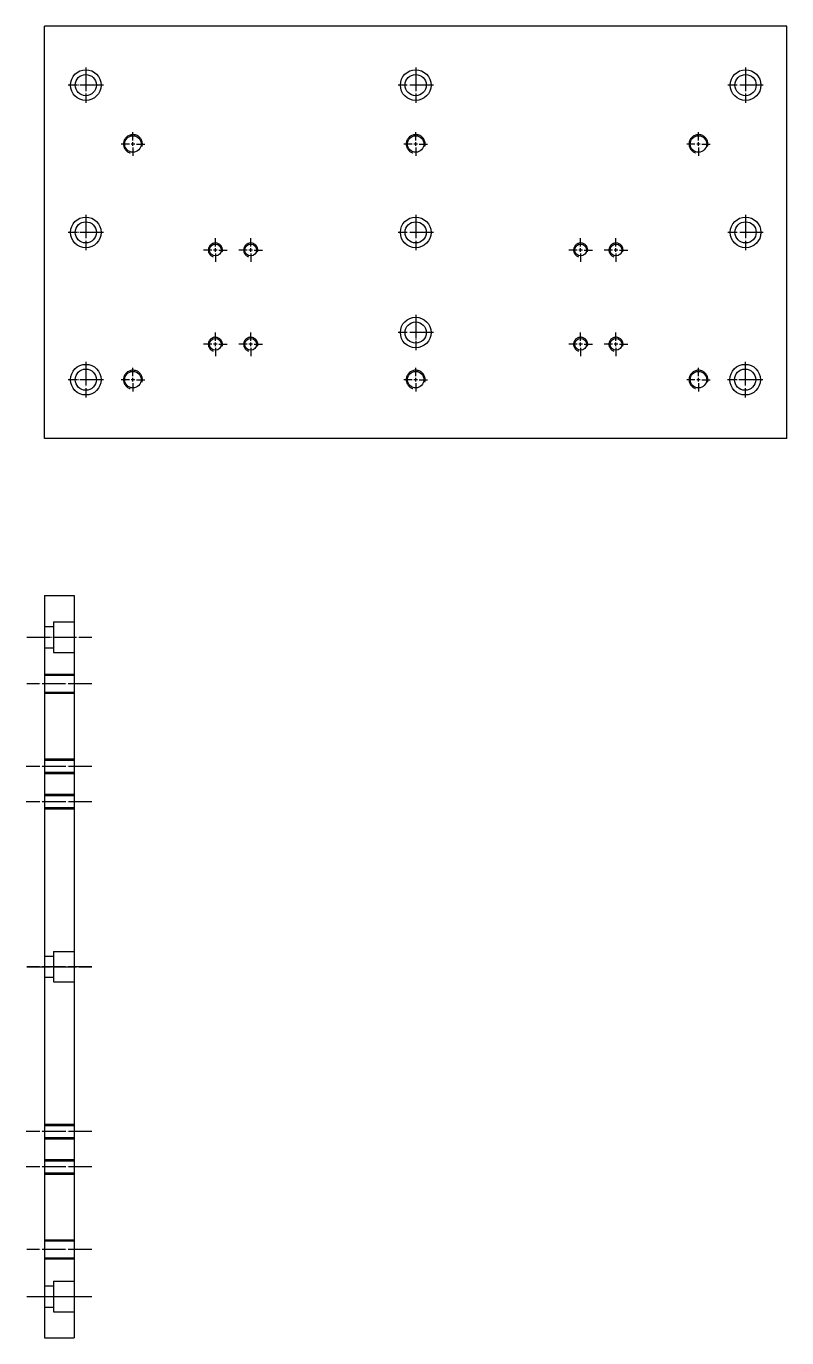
# Model space of a CAD drawing. Extents: x -1470 to 1154, y -38 to 1075.
# Drawn here: x -1470 to -824, y -38 to 1075 of the extents above.
import ezdxf

# ---------------------------------------------------------------- set-up
doc = ezdxf.new("R2010")
doc.units = 0
doc.header["$MEASUREMENT"] = 0
doc.linetypes.add('CENTER', pattern=[22, 20, -1, 0, -1])
doc.linetypes.add('THIN', pattern=[200000, 200000, 0])
doc.layers.get('0').update_dxf_attribs({"linetype": 'CONTINUOUS'})

msp = doc.modelspace()

# ---------------------------------------------------------------- linework, layer by layer
at = {"color": 7, "linetype": 'CONTINUOUS'}
for p, q in [((-1454.2, 725.4), (-1454.2, 1075.4)), ((-824.2, 1075.4), (-1454.2, 1075.4)), ((-824.2, 725.4), (-824.2, 1075.4)), ((-824.2, 725.4), (-1454.2, 725.4)), ((-1454.2, 592.2), (-1429.2, 592.2)), ((-1454.2, 592.2), (-1454.2, -37.8)), ((-1429.2, 592.2), (-1429.2, -37.8)), ((-1446.7, 569.8), (-1446.7, 543.8)), ((-1446.7, 569.8), (-1429.2, 569.8)), ((-1454.2, 565.8), (-1446.7, 565.8)), ((-1454.2, 547.8), (-1446.7, 547.8)), ((-1446.7, 543.8), (-1429.2, 543.8)), ((-1429.2, 524.2), (-1454.2, 524.2)), ((-1454.2, 510.2), (-1429.2, 510.2)), ((-1429.2, 452.2), (-1454.2, 452.2)), ((-1454.2, 442.2), (-1429.2, 442.2)), ((-1429.2, 422.2), (-1454.2, 422.2)), ((-1454.2, 412.2), (-1429.2, 412.2)), ((-1446.7, 290.2), (-1446.7, 264.2)), ((-1446.7, 290.2), (-1429.2, 290.2)), ((-1454.2, 286.2), (-1446.7, 286.2)), ((-1454.2, 268.2), (-1446.7, 268.2)), ((-1446.7, 264.2), (-1429.2, 264.2)), ((-1429.2, 142.2), (-1454.2, 142.2)), ((-1454.2, 132.2), (-1429.2, 132.2)), ((-1429.2, 112.2), (-1454.2, 112.2)), ((-1454.2, 102.2), (-1429.2, 102.2)), ((-1429.2, 44.2), (-1454.2, 44.2)), ((-1454.2, 30.2), (-1429.2, 30.2)), ((-1454.2, 6.2), (-1446.7, 6.2)), ((-1446.7, 10.2), (-1446.7, -15.8)), ((-1446.7, 10.2), (-1429.2, 10.2)), ((-1469.2, -2.8), (-1414.2, -2.8)), ((-1454.2, -11.8), (-1446.7, -11.8)), ((-1446.7, -15.8), (-1429.2, -15.8)), ((-1454.2, -37.8), (-1429.2, -37.8))]:
    msp.add_line(p, q, dxfattribs=at)
at = {"color": 1, "linetype": 'CENTER'}
for p, q in [((-1419.2, 1040.4), (-1419.2, 1010.4)), ((-1139.2, 1040.4), (-1139.2, 1010.4)), ((-859.2, 1040.4), (-859.2, 1010.4)), ((-1404.2, 1025.4), (-1434.2, 1025.4)), ((-1124.2, 1025.4), (-1154.2, 1025.4)), ((-844.2, 1025.4), (-874.2, 1025.4)), ((-1379.2, 978.4), (-1379.2, 985.4)), ((-1139.2, 978.4), (-1139.2, 985.4)), ((-899.2, 978.4), (-899.2, 985.4)), ((-1382.2, 975.4), (-1389.2, 975.4)), ((-1377.7, 975.4), (-1380.7, 975.4)), ((-1379.2, 973.9), (-1379.2, 976.9)), ((-1379.2, 972.4), (-1379.2, 965.4)), ((-1376.2, 975.4), (-1369.2, 975.4)), ((-1142.2, 975.4), (-1149.2, 975.4)), ((-1137.7, 975.4), (-1140.7, 975.4)), ((-1139.2, 973.9), (-1139.2, 976.9)), ((-1139.2, 972.4), (-1139.2, 965.4)), ((-1136.2, 975.4), (-1129.2, 975.4)), ((-902.2, 975.4), (-909.2, 975.4)), ((-897.7, 975.4), (-900.7, 975.4)), ((-899.2, 973.9), (-899.2, 976.9)), ((-899.2, 972.4), (-899.2, 965.4)), ((-896.2, 975.4), (-889.2, 975.4)), ((-1419.2, 915.4), (-1419.2, 885.4)), ((-1139.2, 915.4), (-1139.2, 885.4)), ((-859.2, 915.4), (-859.2, 885.4)), ((-1404.2, 900.4), (-1434.2, 900.4)), ((-1309.2, 888.4), (-1309.2, 895.4)), ((-1279.2, 888.4), (-1279.2, 895.4)), ((-1124.2, 900.4), (-1154.2, 900.4)), ((-999.2, 888.4), (-999.2, 895.4)), ((-969.2, 888.4), (-969.2, 895.4)), ((-844.2, 900.4), (-874.2, 900.4)), ((-1312.2, 885.4), (-1319.2, 885.4)), ((-1307.7, 885.4), (-1310.7, 885.4)), ((-1309.2, 883.9), (-1309.2, 886.9)), ((-1309.2, 882.4), (-1309.2, 875.4)), ((-1306.2, 885.4), (-1299.2, 885.4)), ((-1282.2, 885.4), (-1289.2, 885.4)), ((-1277.7, 885.4), (-1280.7, 885.4)), ((-1279.2, 883.9), (-1279.2, 886.9)), ((-1279.2, 882.4), (-1279.2, 875.4)), ((-1276.2, 885.4), (-1269.2, 885.4)), ((-1002.2, 885.4), (-1009.2, 885.4)), ((-997.7, 885.4), (-1000.7, 885.4)), ((-999.2, 883.9), (-999.2, 886.9)), ((-999.2, 882.4), (-999.2, 875.4)), ((-996.2, 885.4), (-989.2, 885.4)), ((-972.2, 885.4), (-979.2, 885.4)), ((-967.7, 885.4), (-970.7, 885.4)), ((-969.2, 883.9), (-969.2, 886.9)), ((-969.2, 882.4), (-969.2, 875.4)), ((-966.2, 885.4), (-959.2, 885.4)), ((-1139.2, 830.4), (-1139.2, 800.4)), ((-1309.2, 808.4), (-1309.2, 815.4)), ((-1279.2, 808.4), (-1279.2, 815.4)), ((-1124.2, 815.4), (-1154.2, 815.4)), ((-999.2, 808.4), (-999.2, 815.4)), ((-969.2, 808.4), (-969.2, 815.4)), ((-1312.2, 805.4), (-1319.2, 805.4)), ((-1307.7, 805.4), (-1310.7, 805.4)), ((-1309.2, 803.9), (-1309.2, 806.9)), ((-1309.2, 802.4), (-1309.2, 795.4)), ((-1306.2, 805.4), (-1299.2, 805.4)), ((-1282.2, 805.4), (-1289.2, 805.4)), ((-1277.7, 805.4), (-1280.7, 805.4)), ((-1279.2, 803.9), (-1279.2, 806.9)), ((-1279.2, 802.4), (-1279.2, 795.4)), ((-1276.2, 805.4), (-1269.2, 805.4)), ((-1002.2, 805.4), (-1009.2, 805.4)), ((-997.7, 805.4), (-1000.7, 805.4)), ((-999.2, 803.9), (-999.2, 806.9)), ((-999.2, 802.4), (-999.2, 795.4)), ((-996.2, 805.4), (-989.2, 805.4)), ((-972.2, 805.4), (-979.2, 805.4)), ((-967.7, 805.4), (-970.7, 805.4)), ((-969.2, 803.9), (-969.2, 806.9)), ((-969.2, 802.4), (-969.2, 795.4)), ((-966.2, 805.4), (-959.2, 805.4)), ((-1419.2, 790.4), (-1419.2, 760.4)), ((-859.6, 790.4), (-859.6, 760.4)), ((-1379.2, 778.4), (-1379.2, 785.4)), ((-1139.2, 778.4), (-1139.2, 785.4)), ((-899.2, 778.4), (-899.2, 785.4)), ((-1404.2, 775.4), (-1434.2, 775.4)), ((-1382.2, 775.4), (-1389.2, 775.4)), ((-1377.7, 775.4), (-1380.7, 775.4)), ((-1379.2, 773.9), (-1379.2, 776.9)), ((-1379.2, 772.4), (-1379.2, 765.4)), ((-1376.2, 775.4), (-1369.2, 775.4)), ((-1142.2, 775.4), (-1149.2, 775.4)), ((-1137.7, 775.4), (-1140.7, 775.4)), ((-1139.2, 773.9), (-1139.2, 776.9)), ((-1139.2, 772.4), (-1139.2, 765.4)), ((-1136.2, 775.4), (-1129.2, 775.4)), ((-902.2, 775.4), (-909.2, 775.4)), ((-897.7, 775.4), (-900.7, 775.4)), ((-899.2, 773.9), (-899.2, 776.9)), ((-899.2, 772.4), (-899.2, 765.4)), ((-896.2, 775.4), (-889.2, 775.4)), ((-844.6, 775.4), (-874.6, 775.4)), ((-1469.2, 556.8), (-1414.2, 556.8)), ((-1414.2, 517.2), (-1469.2, 517.2)), ((-1414, 447.2), (-1469.8, 447.2)), ((-1414, 417.2), (-1469.8, 417.2)), ((-1469.2, 277.2), (-1414.2, 277.2)), ((-1414.2, 277.2), (-1469.2, 277.2)), ((-1414, 137.2), (-1469.8, 137.2)), ((-1414, 107.2), (-1469.8, 107.2)), ((-1414.2, 37.2), (-1469.2, 37.2))]:
    msp.add_line(p, q, dxfattribs=at)
at = {"color": 4, "linetype": 'THIN'}
for p, q in [((-1429.2, 525.2), (-1454.2, 525.2)), ((-1454.2, 509.2), (-1429.2, 509.2)), ((-1429.2, 453.2), (-1454.2, 453.2)), ((-1454.2, 441.2), (-1429.2, 441.2)), ((-1429.2, 423.2), (-1454.2, 423.2)), ((-1454.2, 411.2), (-1429.2, 411.2)), ((-1429.2, 143.2), (-1454.2, 143.2)), ((-1454.2, 131.2), (-1429.2, 131.2)), ((-1429.2, 113.2), (-1454.2, 113.2)), ((-1454.2, 101.2), (-1429.2, 101.2)), ((-1429.2, 45.2), (-1454.2, 45.2)), ((-1454.2, 29.2), (-1429.2, 29.2))]:
    msp.add_line(p, q, dxfattribs=at)
at = {"color": 7, "linetype": 'CONTINUOUS'}
for centre, radius in [((-1419.2, 1025.4), 13), ((-1139.2, 1025.4), 13), ((-859.2, 1025.4), 13), ((-1419.2, 1025.4), 9), ((-1139.2, 1025.4), 9), ((-859.2, 1025.4), 9), ((-1379.2, 975.4), 7), ((-1139.2, 975.4), 7), ((-899.2, 975.4), 7), ((-1419.2, 900.4), 13), ((-1139.2, 900.4), 13), ((-859.2, 900.4), 13), ((-1419.2, 900.4), 9), ((-1139.2, 900.4), 9), ((-859.2, 900.4), 9), ((-1309.2, 885.4), 5), ((-1279.2, 885.4), 5), ((-999.2, 885.4), 5), ((-969.2, 885.4), 5), ((-1139.2, 815.4), 13), ((-1139.2, 815.4), 9), ((-1309.2, 805.4), 5), ((-1279.2, 805.4), 5), ((-999.2, 805.4), 5), ((-969.2, 805.4), 5), ((-1419.2, 775.4), 13), ((-1419.2, 775.4), 9), ((-1379.2, 775.4), 7), ((-1139.2, 775.4), 7), ((-899.2, 775.4), 7), ((-859.6, 775.4), 13), ((-859.6, 775.4), 9)]:
    msp.add_circle(centre, radius, dxfattribs=at)
at = {"color": 4, "linetype": 'THIN'}
for centre, radius, start, end in [((-1379.2, 975.4), 8, 345.6678, 252.2228), ((-1139.2, 975.4), 8, 345.6678, 252.2228), ((-899.2, 975.4), 8, 345.6678, 252.2228), ((-1309.2, 885.4), 6, 345.4646, 252.0347), ((-1279.2, 885.4), 6, 345.4646, 252.0347), ((-999.2, 885.4), 6, 345.4646, 252.0347), ((-969.2, 885.4), 6, 345.4646, 252.0347), ((-1309.2, 805.4), 6, 345.4646, 252.0347), ((-1279.2, 805.4), 6, 345.4646, 252.0347), ((-999.2, 805.4), 6, 345.4646, 252.0347), ((-969.2, 805.4), 6, 345.4646, 252.0347), ((-1379.2, 775.4), 8, 345.6678, 252.2228), ((-1139.2, 775.4), 8, 345.6678, 252.2228), ((-899.2, 775.4), 8, 345.6678, 252.2228)]:
    msp.add_arc(centre, radius, start, end, dxfattribs=at)
at = {"color": 7, "linetype": 'CONTINUOUS'}
msp.add_point((-1419.2, 1025.4), dxfattribs=at)
msp.add_point((-1419.2, 1025.4), dxfattribs=at)
at = {"color": 1, "linetype": 'CENTER'}
for p in [(-1139.2, 1025.4), (-1139.2, 1025.4), (-1139.2, 1025.4), (-859.2, 1025.4), (-859.2, 1025.4), (-859.2, 1025.4), (-1379.2, 975.4), (-1139.2, 975.4), (-899.2, 975.4), (-1419.2, 900.4), (-1139.2, 900.4), (-1139.2, 900.4), (-859.2, 900.4), (-859.2, 900.4), (-1139.2, 815.4), (-899.2, 775.4), (-859.6, 775.4), (-859.2, 775.4)]:
    msp.add_point(p, dxfattribs=at)

doc.saveas('drawing.dxf')
